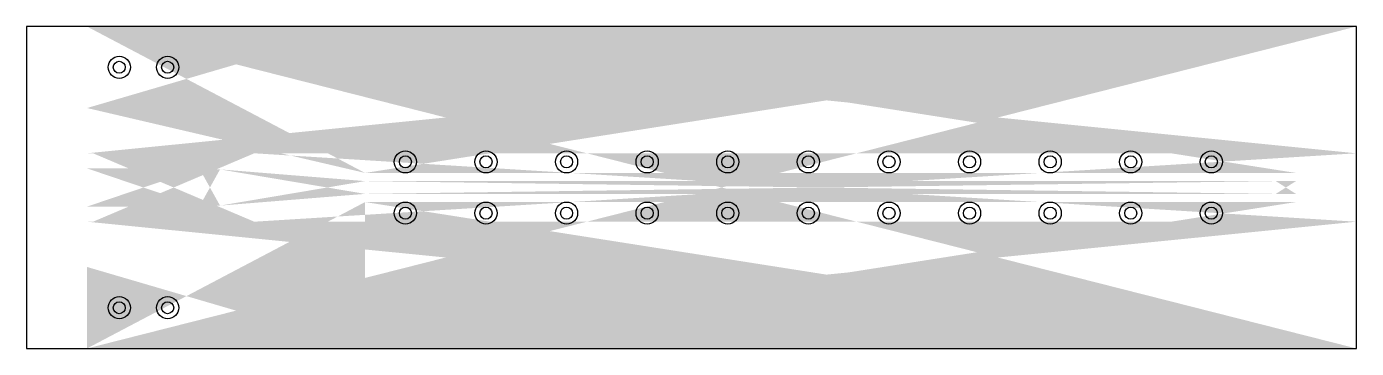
# Model space of a CAD drawing. Header units: millimetres. Extents: x -1.5 to 31.5, y -4 to 4.
import ezdxf

# ---------------------------------------------------------------- set-up
doc = ezdxf.new("R2010")
doc.units = ezdxf.units.MM

msp = doc.modelspace()

# ---------------------------------------------------------------- linework, layer by layer
at = {"layer": 'cond'}
for centre in [(0.8, 2.9875), (2, 2.9875), (7.9, 0.63695), (9.9, 0.63695), (11.9, 0.63695), (13.9, 0.63695), (15.9, 0.63695), (17.9, 0.63695), (19.9, 0.63695), (21.9, 0.63695), (23.9, 0.63695), (25.9, 0.63695), (27.9, 0.63695), (7.9, -0.63695), (9.9, -0.63695), (11.9, -0.63695), (13.9, -0.63695), (15.9, -0.63695), (17.9, -0.63695), (19.9, -0.63695), (21.9, -0.63695), (23.9, -0.63695), (25.9, -0.63695), (27.9, -0.63695), (0.8, -2.9875), (2, -2.9875)]:
    msp.add_circle(centre, 0.275, dxfattribs=at)
for points in [[(0, 1.975), (6.9, 0.36195), (6.9, 4), (0, 4)], [(6.9, 0.36195), (30, 0.36195), (30, 4), (6.9, 4)], [(0, -0.475), (2.8, -0.475), (2.8, 0.475), (0, 0.475)], [(2.8, -0.45), (3.3, -0.45), (3.3, 0.45), (2.8, 0.45)], [(3.3, -0.45), (6.9, -0.15875), (6.9, 0.15875), (3.3, 0.45)], [(6.9, -0.15875), (29.5, -0.15875), (29.5, 0.15875), (6.9, 0.15875)], [(29.5, -0.15875), (30, -0.15875), (30, 0.15875), (29.5, 0.15875)], [(0, -1.975), (0, -4), (6.9, -4), (6.9, -0.36195)], [(6.9, -4), (30, -4), (30, -0.36195), (6.9, -0.36195)]]:
    msp.add_solid(points, dxfattribs=at)
at = {"layer": 'EM_BOUNDARY'}
for p, q in [((31.5, 4), (-1.5, 4)), ((-1.5, 4), (-1.5, -4)), ((31.5, -4), (31.5, 4)), ((-1.5, -4), (31.5, -4))]:
    msp.add_line(p, q, dxfattribs=at)
at = {"layer": 'pcvia1'}
for centre in [(0.8, 2.9875), (2, 2.9875), (7.9, 0.63695), (9.9, 0.63695), (11.9, 0.63695), (13.9, 0.63695), (15.9, 0.63695), (17.9, 0.63695), (19.9, 0.63695), (21.9, 0.63695), (23.9, 0.63695), (25.9, 0.63695), (27.9, 0.63695), (7.9, -0.63695), (9.9, -0.63695), (11.9, -0.63695), (13.9, -0.63695), (15.9, -0.63695), (17.9, -0.63695), (19.9, -0.63695), (21.9, -0.63695), (23.9, -0.63695), (25.9, -0.63695), (27.9, -0.63695), (0.8, -2.9875), (2, -2.9875)]:
    msp.add_circle(centre, 0.15, dxfattribs=at)
at = {"layer": 'reference_ground_cutout'}
msp.add_solid([(0.15, -0.85), (4.15, -0.85), (4.15, 0.85), (0.15, 0.85)], dxfattribs=at)
at = {"layer": 'reference_ground_plane'}
for points in [[(0, 0.85), (31.5, 0.85), (31.5, 4), (0, 4)], [(0, -4), (31.5, -4), (31.5, 4), (0, 4)], [(0, -4), (31.5, -4), (31.5, 4), (0, 4)], [(4.15, -0.85), (31.5, -0.85), (31.5, 0.85), (4.15, 0.85)], [(0, -4), (31.5, -4), (31.5, -0.85), (0, -0.85)]]:
    msp.add_solid(points, dxfattribs=at)

doc.saveas('drawing.dxf')
